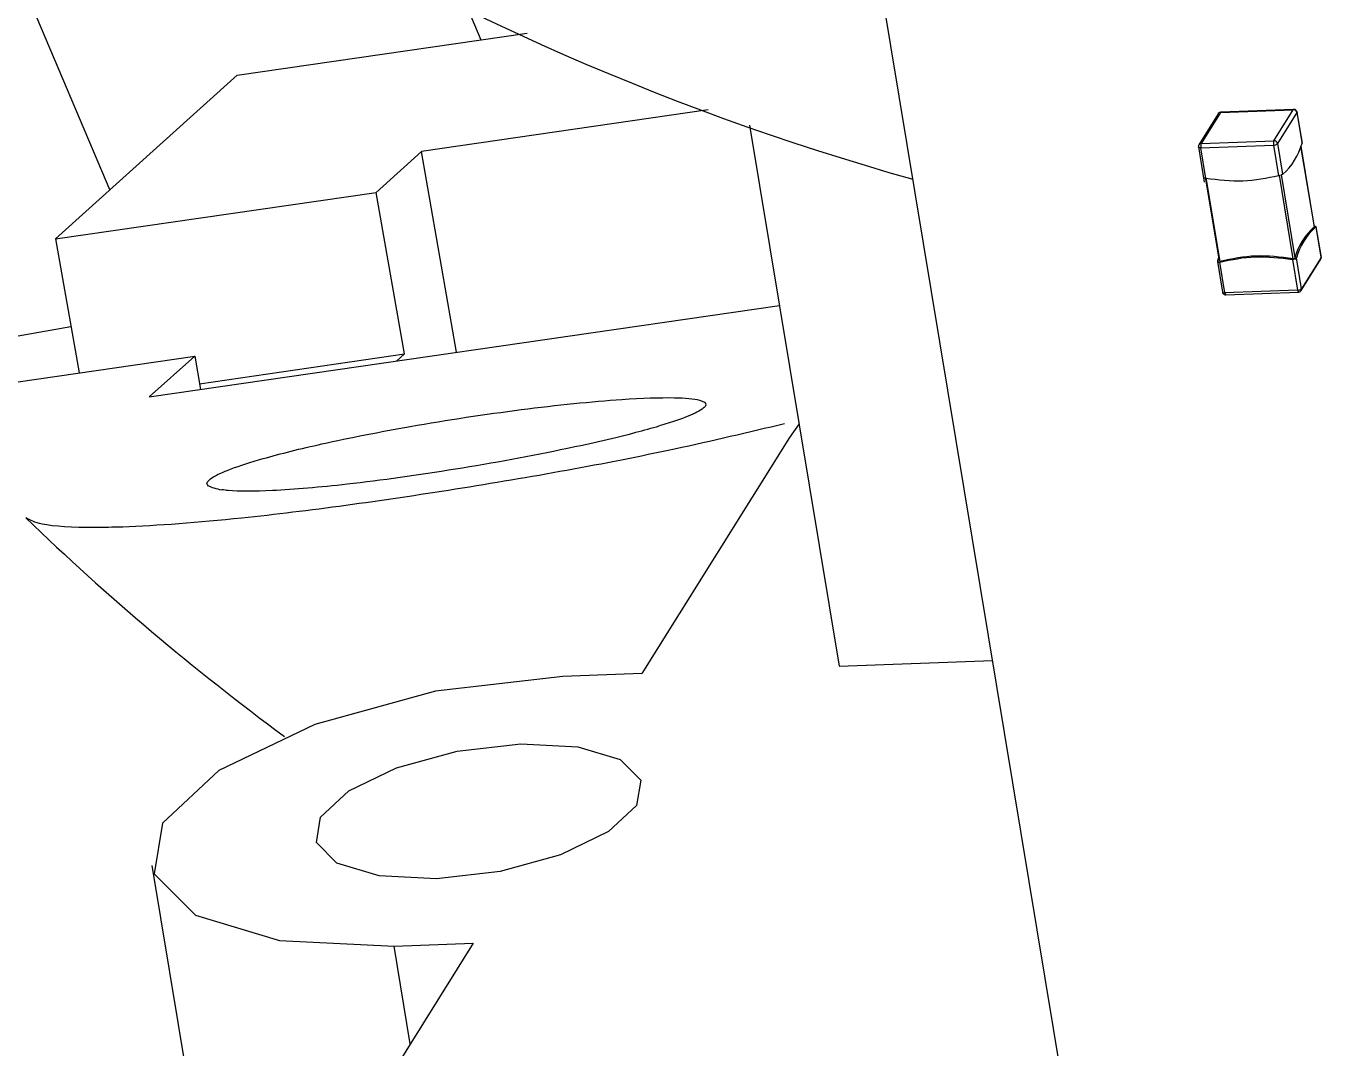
# Model space of a CAD drawing. Header units: millimetres. Extents: x -294 to 2792, y 5 to 1659.
# Drawn here: x 705.409 to 706.974, y 559.292 to 560.527 of the extents above; entities that cross this region are included whole.
import ezdxf

# ---------------------------------------------------------------- set-up
doc = ezdxf.new("R2010")
doc.units = ezdxf.units.MM
doc.layers.get('0').update_dxf_attribs({"lineweight": 18})

msp = doc.modelspace()

# ---------------------------------------------------------------- linework, layer by layer
at = {"color": 7, "linetype": 'Continuous', "lineweight": 25}
for p, q in [((705.2084, 561.0437), (705.5105, 560.3286)), ((706.6679, 559.215), (706.4415, 560.5814)), ((705.9405, 560.5541), (705.959, 560.5102)), ((705.6646, 560.4675), (706.0149, 560.5183)), ((705.6646, 560.4675), (705.4452, 560.2697)), ((706.2336, 560.4257), (705.8874, 560.3754)), ((706.8501, 560.4209), (706.8267, 560.3834)), ((706.8529, 560.4224), (706.8295, 560.385)), ((706.8529, 560.4224), (706.9408, 560.4257)), ((706.8535, 560.4227), (706.8529, 560.4227)), ((706.9412, 560.4261), (706.8534, 560.4228)), ((706.9173, 560.3883), (706.9408, 560.4257)), ((706.9452, 560.4222), (706.9218, 560.3847)), ((706.9452, 560.4222), (706.9514, 560.3851)), ((706.9514, 560.3859), (706.9453, 560.4227)), ((706.2838, 560.4069), (706.3921, 559.7537)), ((706.8295, 560.385), (706.9173, 560.3883)), ((705.8325, 560.3259), (705.8874, 560.3754)), ((705.9297, 560.1327), (705.8874, 560.3754)), ((706.8261, 560.3807), (706.8332, 560.3382)), ((706.8291, 560.3797), (706.9169, 560.383)), ((706.8352, 560.3426), (706.8291, 560.3797)), ((706.9169, 560.383), (706.9231, 560.3459)), ((706.9218, 560.3847), (706.9279, 560.3477)), ((706.95, 560.3815), (706.9662, 560.284)), ((706.9663, 560.2841), (706.9501, 560.3817)), ((706.9514, 560.3851), (706.9514, 560.3859)), ((706.8352, 560.3426), (706.8334, 560.3432)), ((706.8343, 560.3442), (706.8511, 560.2431)), ((706.8525, 560.2424), (706.8357, 560.3434)), ((706.9236, 560.3467), (706.9403, 560.2457)), ((706.926, 560.3476), (706.9427, 560.2466)), ((705.4452, 560.2697), (705.8325, 560.3259)), ((705.8666, 560.1307), (705.8325, 560.3259)), ((706.9662, 560.284), (706.9663, 560.2841)), ((706.9681, 560.2841), (706.9743, 560.247)), ((706.9744, 560.2475), (706.9683, 560.2843)), ((705.4452, 560.2697), (705.4735, 560.1079)), ((706.8491, 560.2423), (706.8552, 560.2054)), ((706.8505, 560.2467), (706.8492, 560.243)), ((706.8503, 560.2413), (706.852, 560.2416)), ((706.8506, 560.2419), (706.8513, 560.2422)), ((706.8581, 560.2045), (706.852, 560.2416)), ((706.9398, 560.2448), (706.946, 560.2078)), ((706.9419, 560.2456), (706.9423, 560.2453)), ((706.9508, 560.2095), (706.9447, 560.2466)), ((706.9504, 560.2073), (706.9738, 560.2447)), ((706.9743, 560.247), (706.9508, 560.2095)), ((706.946, 560.2078), (706.8581, 560.2045)), ((706.8593, 560.2021), (706.9471, 560.2054)), ((706.9469, 560.2055), (706.9476, 560.2054)), ((705.5584, 560.0787), (706.3199, 560.1894)), ((703.1995, 559.7648), (705.4637, 560.164)), ((705.2259, 560.0719), (705.6132, 560.1282)), ((705.5584, 560.0787), (705.6132, 560.1282)), ((705.6132, 560.1282), (705.6203, 560.0877)), ((705.619, 560.0947), (705.8666, 560.1307)), ((705.8571, 560.1221), (705.8666, 560.1307)), ((706.3436, 560.0462), (706.3321, 560.0299)), ((706.3321, 560.0299), (706.1537, 559.7447)), ((705.6438, 559.9667), (705.6461, 559.9671)), ((706.3921, 559.7537), (706.5775, 559.7606)), ((706.1537, 559.7447), (706.0582, 559.7412)), ((705.5616, 559.5128), (705.6524, 558.9653)), ((705.9498, 559.4189), (705.5675, 558.8078)), ((705.8543, 559.4153), (705.9498, 559.4189)), ((705.8738, 559.2974), (705.8543, 559.4153))]:
    msp.add_line(p, q, dxfattribs=at)
for points in [[(706.9453, 560.4227), (706.9453, 560.4225), (706.9452, 560.4222)], [(706.8291, 560.3797), (706.8283, 560.3797), (706.8277, 560.3798), (706.8271, 560.3799), (706.8267, 560.3801), (706.8263, 560.3803), (706.8262, 560.3806), (706.8261, 560.3807)], [(706.9743, 560.247), (706.9744, 560.2473), (706.9744, 560.2475)], [(706.8552, 560.2054), (706.8552, 560.2053), (706.8554, 560.2051), (706.8557, 560.2048), (706.8561, 560.2047), (706.8567, 560.2045), (706.8574, 560.2045), (706.8581, 560.2045)], [(706.0582, 559.7412), (705.9043, 559.7233), (705.7582, 559.6833), (705.6423, 559.6274), (705.5742, 559.5639), (705.5643, 559.5026), (705.614, 559.4529), (705.7159, 559.4222), (705.8543, 559.4153)], [(705.7652, 559.5711), (705.7993, 559.6028), (705.8572, 559.6308), (705.9303, 559.6508), (706.0072, 559.6597), (706.0764, 559.6562), (706.1274, 559.6409), (706.1522, 559.616), (706.1473, 559.5854), (706.1132, 559.5537), (706.0553, 559.5257), (705.9823, 559.5057), (705.9053, 559.4967), (705.8361, 559.5002), (705.7851, 559.5156), (705.7603, 559.5404), (705.7652, 559.5711)]]:
    msp.add_lwpolyline(points, dxfattribs=at)
for centre, radius, start, end in [((707.3549, 563.453), 3.2316, 187.6623, 254.3147), ((706.853, 560.4191), 0.00338, 90.7275, 146.7762), ((706.8534, 560.4222), 0.000559, 96.5542, 158.0779), ((706.9413, 560.4255), 0.000558, 96.0528, 158.1545), ((706.9409, 560.4214), 0.00437, 11.3163, 91.8883), ((706.926, 560.3849), 0.0093, 158.9682, 192.0516), ((706.9175, 560.3839), 0.00437, 11.3163, 91.8883), ((706.8295, 560.3816), 0.00338, 90.7347, 146.3996), ((706.8382, 560.3816), 0.0093, 158.9682, 192.0516), ((706.9172, 560.3897), 0.00674, 267.6439, 312.5873), ((706.8793, 560.4041), 0.0745, 310.7031, 345.2292), ((707.0148, 560.2276), 0.0745, 130.7031, 165.2292), ((707.0167, 560.2276), 0.0745, 130.7031, 165.2292), ((706.9711, 560.2464), 0.00323, 328.3562, 10.1754), ((706.8607, 560.2043), 0.00263, 176.1854, 236.3804), ((706.9462, 560.2145), 0.00674, 267.6439, 312.5873), ((706.9486, 560.2076), 0.00264, 176.2683, 236.1522), ((706.9476, 560.209), 0.00323, 327.9724, 10.1799), ((707.5454, 562.1456), 3.0758, 226.0121, 233.6345)]:
    msp.add_arc(centre, radius, start, end, dxfattribs=at)
for points, knots in [([(706.8529, 560.4227), (706.8524, 560.4226), (706.8516, 560.4224), (706.8507, 560.4217), (706.8504, 560.4212), (706.8502, 560.4209)], [0, 0, 0, 0, 0.001520036, 0.002319337, 0.003382694, 0.003382694, 0.003382694, 0.003382694]), ([(706.9453, 560.4227), (706.9453, 560.4228), (706.9453, 560.4234), (706.9447, 560.4244), (706.9437, 560.4255), (706.9425, 560.426), (706.9417, 560.426), (706.9413, 560.426)], [0, 0, 0, 0, 0.000222346, 0.001769774, 0.003367389, 0.00478171, 0.005795422, 0.005795422, 0.005795422, 0.005795422]), ([(706.8267, 560.3834), (706.8267, 560.3834), (706.8263, 560.383), (706.826, 560.382), (706.8261, 560.3811), (706.8262, 560.3807)], [0, 0, 0, 0, 0.000247285, 0.001684348, 0.002966857, 0.002966857, 0.002966857, 0.002966857]), ([(706.9279, 560.3477), (706.9277, 560.3476), (706.9274, 560.3474), (706.9266, 560.3472), (706.9261, 560.3471), (706.926, 560.3471)], [0, 0, 0, 0, 0.000895094, 0.001790491, 0.002004002, 0.002004002, 0.002004002, 0.002004002]), ([(706.9661, 560.2854), (706.9663, 560.2853), (706.9669, 560.2852), (706.9674, 560.2849), (706.9677, 560.2846), (706.9678, 560.2846)], [0, 0, 0, 0, 0.000464935, 0.001633062, 0.001911607, 0.001911607, 0.001911607, 0.001911607]), ([(706.9678, 560.2846), (706.968, 560.2845), (706.9683, 560.2844), (706.9683, 560.2842), (706.9681, 560.2841), (706.9681, 560.2841)], [0, 0, 0, 0, 0.0004165104, 0.0008337829, 0.000946992, 0.000946992, 0.000946992, 0.000946992]), ([(706.9738, 560.2447), (706.9738, 560.2448), (706.9742, 560.2452), (706.9745, 560.2462), (706.9744, 560.2471), (706.9743, 560.2475)], [0, 0, 0, 0, 0.000247287, 0.001684362, 0.002964858, 0.002964858, 0.002964858, 0.002964858]), ([(706.8492, 560.243), (706.8491, 560.2428), (706.849, 560.2422), (706.8493, 560.2416), (706.8496, 560.2414), (706.8496, 560.2413)], [0, 0, 0, 0, 0.000880693, 0.001761686, 0.001971762, 0.001971762, 0.001971762, 0.001971762]), ([(706.9427, 560.2466), (706.9427, 560.2464), (706.9425, 560.2461), (706.9422, 560.2458), (706.9419, 560.2457), (706.9419, 560.2456)], [0, 0, 0, 0, 0.000569699, 0.00113962, 0.001292294, 0.001292294, 0.001292294, 0.001292294]), ([(706.943, 560.2448), (706.9433, 560.2451), (706.944, 560.2455), (706.9445, 560.2462), (706.9446, 560.2465), (706.9447, 560.2466)], [0, 0, 0, 0, 0.001122756, 0.002247565, 0.002552735, 0.002552735, 0.002552735, 0.002552735]), ([(706.8552, 560.2055), (706.8552, 560.2054), (706.8552, 560.2048), (706.8558, 560.2038), (706.8568, 560.2027), (706.858, 560.2022), (706.8587, 560.2022), (706.859, 560.2022)], [0, 0, 0, 0, 0.000224437, 0.001772281, 0.003370326, 0.004785028, 0.005619241, 0.005619241, 0.005619241, 0.005619241]), ([(706.9476, 560.2054), (706.9481, 560.2056), (706.9489, 560.2058), (706.9498, 560.2065), (706.9501, 560.207), (706.9503, 560.2073)], [0, 0, 0, 0, 0.001520036, 0.002319337, 0.003382694, 0.003382694, 0.003382694, 0.003382694]), ([(705.6438, 559.9667), (705.6375, 559.9682), (705.6248, 559.9712), (705.6306, 559.9804), (705.6551, 559.9918), (705.7, 560.0061), (705.7737, 560.0243), (705.8825, 560.0455), (706.0101, 560.0648), (706.1204, 560.0761), (706.1914, 560.0788), (706.2248, 560.0759), (706.2341, 560.0697), (706.2234, 560.0608), (706.2005, 560.0517), (706.1819, 560.046), (706.1747, 560.0439)], [0, 0, 0, 0, 0.0405725, 0.081301, 0.1196342, 0.1590038, 0.2156039, 0.2905573, 0.3842688, 0.4786981, 0.5412262, 0.5866065, 0.6225819, 0.6587094, 0.6918954, 0.7124655, 0.7124655, 0.7124655, 0.7124655]), ([(706.3261, 560.0463), (706.2825, 560.0359), (706.1587, 560.0065), (705.926, 559.9651), (705.6927, 559.9328), (705.5537, 559.922), (705.4749, 559.9205), (705.4284, 559.9229), (705.4146, 559.9299), (705.4092, 559.9326)], [0, 0, 0, 0, 0.1210407, 0.3435574, 0.567459, 0.7146009, 0.75661, 0.8622279, 0.9302683, 0.9302683, 0.9302683, 0.9302683]), ([(705.6461, 559.9671), (705.6486, 559.9667), (705.663, 559.9649), (705.7091, 559.9652), (705.8036, 559.9734), (705.9284, 559.9909), (706.05, 560.0132), (706.1326, 560.032), (706.1655, 560.0412), (706.1747, 560.0438)], [0, 0, 0, 0, 0.0159252, 0.0915442, 0.1857639, 0.3046771, 0.4247233, 0.5046629, 0.5361055, 0.5361055, 0.5361055, 0.5361055])]:
    msp.add_open_spline(points, degree=3, knots=knots, dxfattribs=at)
for points in [[(706.9231, 560.3459), (706.9088, 560.3429), (706.8804, 560.3369), (706.8503, 560.3407), (706.8352, 560.3426)], [(706.9231, 560.3459), (706.9234, 560.346), (706.9241, 560.3462), (706.9247, 560.3465), (706.925, 560.3466)], [(706.852, 560.2416), (706.8662, 560.2446), (706.8947, 560.2505), (706.9248, 560.2467), (706.9398, 560.2448)], [(706.9403, 560.2457), (706.9253, 560.2476), (706.8952, 560.2514), (706.8667, 560.2454), (706.8525, 560.2424)], [(706.9419, 560.2447), (706.9416, 560.2447), (706.9409, 560.2447), (706.9402, 560.2448), (706.9398, 560.2448)], [(706.9403, 560.2457), (706.9405, 560.2456), (706.9407, 560.2456), (706.9411, 560.2456), (706.9415, 560.2456), (706.9418, 560.2456), (706.9419, 560.2456)]]:
    msp.add_open_spline(points, degree=3, dxfattribs=at)

doc.saveas('drawing.dxf')
